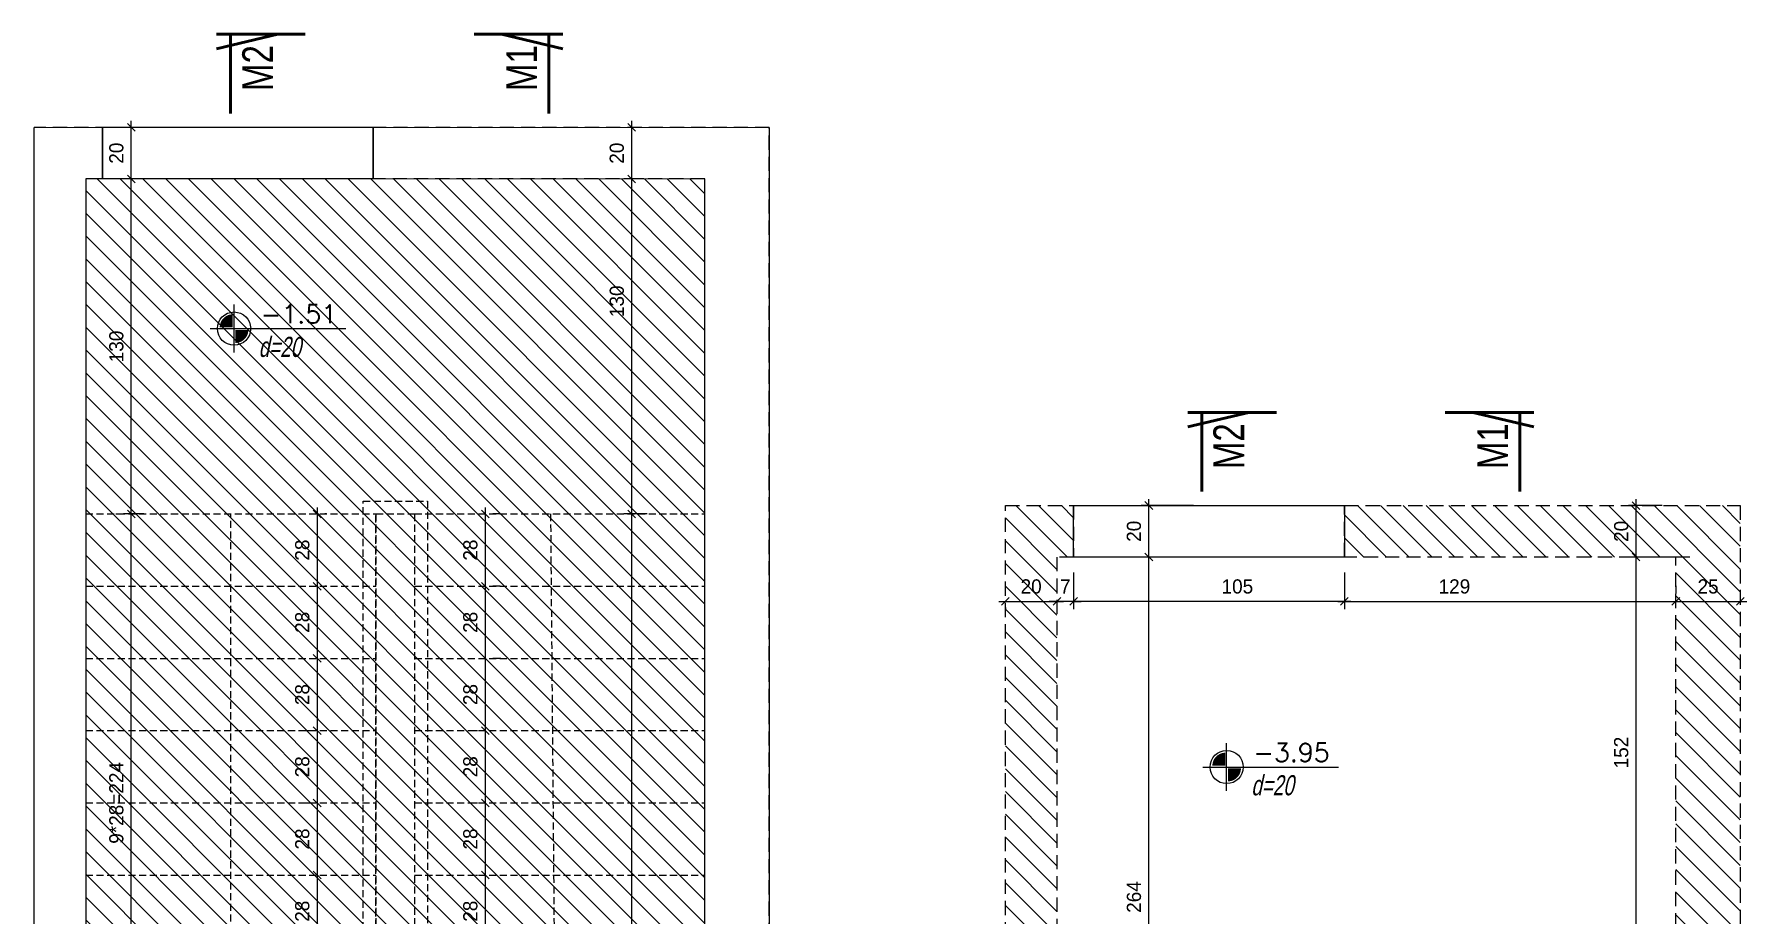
# Model space of a CAD drawing. Header units: inches. Extents: x -5298 to 11252, y 8210 to 22495.
# Drawn here: x 9809 to 10473, y 12898 to 13240 of the extents above; entities that cross this region are included whole.
import ezdxf
from ezdxf.enums import TextEntityAlignment as Align

# ---------------------------------------------------------------- set-up
doc = ezdxf.new("R2010")
doc.units = ezdxf.units.IN
doc.header["$LTSCALE"] = 11
doc.header["$MEASUREMENT"] = 0
doc.linetypes.add('DASHED2', pattern=[0.375, 0.25, -0.125])
doc.linetypes.add('HIDDEN', pattern=[0.375, 0.25, -0.125])
doc.layers.get('Defpoints').update_dxf_attribs({"color": 40})
for name, color, linetype in [('BEAM', 3, 'Continuous'), ('D7', 2, 'Continuous'), ('dim-50-v', 2, 'Continuous'), ('ENG_beton nifsak', 4, 'Continuous'), ('ENG_beton ole', 3, 'DASHED2'), ('HATCH', 8, 'Continuous'), ('V', 1, 'Continuous')]:
    doc.layers.add(name, color=color, linetype=linetype)
doc.layers.add('W', color=1, linetype='Continuous', lineweight=50)
doc.styles.add('AA', font='hebtxt', dxfattribs={"width": 0.8, "oblique": 8})
doc.styles.add('AD', font='oron')
doc.styles.add('HEBTXT', font='hebtxt-weld.shx')
doc.styles.add('ROMANS', font='romans')
doc.dimstyles.new('25', dxfattribs={"dimtxt": 5.5, "dimasz": 3, "dimexe": 3, "dimexo": 6, "dimgap": 3, "dimtad": 1, "dimdec": 0, "dimrnd": 0.5, "dimdsep": 46, "dimtxsty": 'HEBTXT', "dimblk1": 'OBLIQUE', "dimblk2": 'OBLIQUE', "dimsah": 1, "dimcen": 1, "dimdle": 2.5, "dimclre": 9, "dimclrt": 3, "dimadec": 0, "dimazin": 0, "dimtfac": 1, "dimtdec": 0, "dimtix": 1, "dimtmove": 2, "dimatfit": 3, "dimldrblk": 'OBLIQUE', "dimfxl": 1, "dimtolj": 1, "dimarcsym": 0})

# ---------------------------------------------------------------- blocks, each defined once
blk = doc.blocks.new('_OBLIQUE')
at = {"color": 0, "linetype": 'ByBlock'}
blk.add_line((-0.5, -0.5), (0.5, 0.5), dxfattribs=at)
blk = doc.blocks.new('*D273')
at = {"layer": 'Defpoints', "color": 0, "linetype": 'Continuous', "transparency": 16777216}
for p in [(10430.31, 13037.02, 0), (10457.14, 13037.02, 0), (10445.36, 12885.49, 0)]:
    blk.add_point(p, dxfattribs=at)
at = {"layer": 'dim-50-v', "color": 9, "linetype": 'Continuous', "lineweight": -2, "transparency": 16777216}
for p, q in [((10451.14, 13037.02, 0), (10427.31, 13037.02, 0)), ((10439.36, 12885.49, 0), (10427.31, 12885.49, 0))]:
    blk.add_line(p, q, dxfattribs=at)
at = {"layer": 'dim-50-v', "color": 0, "linetype": 'Continuous', "lineweight": -2, "transparency": 16777216}
blk.add_line((10430.31, 12882.99, 0), (10430.31, 13039.52, 0), dxfattribs=at)
at = {"layer": 'dim-50-v', "color": 0, "linetype": 'Continuous', "lineweight": -2, "transparency": 16777216, "xscale": 3, "yscale": 3, "zscale": 3}
for p, rotation in [((10430.31, 13037.02, 0), 90), ((10430.31, 12885.49, 0), 270)]:
    blk.add_blockref('_OBLIQUE', p, dxfattribs=dict(at, rotation=rotation))
at = {"layer": 'dim-50-v', "color": 3, "linetype": 'Continuous', "transparency": 16777216, "insert": (10424.56, 12961.25, 0), "char_height": 5.5, "attachment_point": 5, "rotation": 90, "style": 'HEBTXT'}
blk.add_mtext('\\A1;152', dxfattribs=at)
blk = doc.blocks.new('*D274')
at = {"layer": 'Defpoints', "color": 0, "linetype": 'Continuous', "transparency": 16777216}
for p in [(10241.37, 13037.02, 0), (10268.2, 13037.02, 0), (10252.21, 12773.49, 0)]:
    blk.add_point(p, dxfattribs=at)
at = {"layer": 'dim-50-v', "color": 9, "linetype": 'Continuous', "lineweight": -2, "transparency": 16777216}
for p, q in [((10262.2, 13037.02, 0), (10238.37, 13037.02, 0)), ((10246.21, 12773.49, 0), (10238.37, 12773.49, 0))]:
    blk.add_line(p, q, dxfattribs=at)
at = {"layer": 'dim-50-v', "color": 0, "linetype": 'Continuous', "lineweight": -2, "transparency": 16777216}
blk.add_line((10241.37, 12770.99, 0), (10241.37, 13039.52, 0), dxfattribs=at)
at = {"layer": 'dim-50-v', "color": 0, "linetype": 'Continuous', "lineweight": -2, "transparency": 16777216, "xscale": 3, "yscale": 3, "zscale": 3}
for p, rotation in [((10241.37, 13037.02, 0), 90), ((10241.37, 12773.49, 0), 270)]:
    blk.add_blockref('_OBLIQUE', p, dxfattribs=dict(at, rotation=rotation))
at = {"layer": 'dim-50-v', "color": 3, "linetype": 'Continuous', "transparency": 16777216, "insert": (10235.62, 12905.25, 0), "char_height": 5.5, "attachment_point": 5, "rotation": 90, "style": 'HEBTXT'}
blk.add_mtext('\\A1;264', dxfattribs=at)
blk = doc.blocks.new('*D220')
at = {"layer": 'Defpoints', "color": 0, "linetype": 'Continuous', "transparency": 16777216}
for p in [(10040.83, 13053.74, 0), (10040.83, 13053.74), (10040.83, 12633.73)]:
    blk.add_point(p, dxfattribs=at)
at = {"layer": 'dim-50-v', "color": 0, "linetype": 'Continuous', "lineweight": -2, "transparency": 16777216}
blk.add_line((10040.83, 12631.23), (10040.83, 13056.24), dxfattribs=at)
at = {"layer": 'dim-50-v', "color": 9, "linetype": 'Continuous', "lineweight": -2, "transparency": 16777216}
for p, q in [((10046.83, 13053.74), (10043.83, 13053.74)), ((10046.83, 12633.73), (10043.83, 12633.73))]:
    blk.add_line(p, q, dxfattribs=at)
at = {"layer": 'dim-50-v', "color": 0, "linetype": 'Continuous', "lineweight": -2, "transparency": 16777216, "xscale": 3, "yscale": 3, "zscale": 3}
for p, rotation in [((10040.83, 13053.74), 90), ((10040.83, 12633.73), 270)]:
    blk.add_blockref('_OBLIQUE', p, dxfattribs=dict(at, rotation=rotation))
at = {"layer": 'dim-50-v', "color": 3, "linetype": 'Continuous', "transparency": 16777216, "insert": (10035.08, 12843.74), "char_height": 5.5, "attachment_point": 5, "rotation": 90, "style": 'HEBTXT'}
blk.add_mtext('\\A1;15*28=420', dxfattribs=at)
blk = doc.blocks.new('*D222')
at = {"layer": 'Defpoints', "color": 0, "linetype": 'Continuous', "transparency": 16777216}
for p in [(9846.77, 13053.74, 0), (9846.77, 13053.74), (9846.77, 12829.74, 0)]:
    blk.add_point(p, dxfattribs=at)
at = {"layer": 'dim-50-v', "color": 0, "linetype": 'Continuous', "lineweight": -2, "transparency": 16777216}
blk.add_line((9846.77, 12827.24), (9846.77, 13056.24), dxfattribs=at)
at = {"layer": 'dim-50-v', "color": 9, "linetype": 'Continuous', "lineweight": -2, "transparency": 16777216}
for p, q in [((9840.77, 13053.74), (9843.77, 13053.74)), ((9852.77, 12829.74), (9849.77, 12829.74))]:
    blk.add_line(p, q, dxfattribs=at)
at = {"layer": 'dim-50-v', "color": 0, "linetype": 'Continuous', "lineweight": -2, "transparency": 16777216, "xscale": 3, "yscale": 3, "zscale": 3}
for p, rotation in [((9846.77, 13053.74), 90), ((9846.77, 12829.74), 270)]:
    blk.add_blockref('_OBLIQUE', p, dxfattribs=dict(at, rotation=rotation))
at = {"layer": 'dim-50-v', "color": 3, "linetype": 'Continuous', "transparency": 16777216, "insert": (9841.02, 12941.74), "char_height": 5.5, "attachment_point": 5, "rotation": 90, "style": 'HEBTXT'}
blk.add_mtext('\\A1;9*28=224', dxfattribs=at)
blk = doc.blocks.new('*D229')
at = {"layer": 'Defpoints', "color": 0, "linetype": 'Continuous', "transparency": 16777216}
for p in [(10040.83, 13183.61), (10051.5, 13183.61, 0), (10049.88, 13053.74)]:
    blk.add_point(p, dxfattribs=at)
at = {"layer": 'dim-50-v', "color": 9, "linetype": 'Continuous', "lineweight": -2, "transparency": 16777216}
for p, q in [((10045.5, 13183.61), (10037.83, 13183.61)), ((10043.88, 13053.74), (10037.83, 13053.74))]:
    blk.add_line(p, q, dxfattribs=at)
at = {"layer": 'dim-50-v', "color": 0, "linetype": 'Continuous', "lineweight": -2, "transparency": 16777216}
blk.add_line((10040.83, 13051.24), (10040.83, 13186.11), dxfattribs=at)
at = {"layer": 'dim-50-v', "color": 0, "linetype": 'Continuous', "lineweight": -2, "transparency": 16777216, "xscale": 3, "yscale": 3, "zscale": 3}
for p, rotation in [((10040.83, 13183.61), 90), ((10040.83, 13053.74), 270)]:
    blk.add_blockref('_OBLIQUE', p, dxfattribs=dict(at, rotation=rotation))
at = {"layer": 'dim-50-v', "color": 3, "linetype": 'Continuous', "transparency": 16777216, "insert": (10035.08, 13136.21), "char_height": 5.5, "attachment_point": 5, "rotation": 90, "style": 'HEBTXT'}
blk.add_mtext('\\A1;130', dxfattribs=at)
blk = doc.blocks.new('*D230')
at = {"layer": 'Defpoints', "color": 0, "linetype": 'Continuous', "transparency": 16777216}
for p in [(9846.77, 13183.61), (9863.01, 13183.61, 0), (9857.6, 13053.74, 0)]:
    blk.add_point(p, dxfattribs=at)
at = {"layer": 'dim-50-v', "color": 9, "linetype": 'Continuous', "lineweight": -2, "transparency": 16777216}
for p, q in [((9857.01, 13183.61), (9843.77, 13183.61)), ((9851.6, 13053.74), (9843.77, 13053.74))]:
    blk.add_line(p, q, dxfattribs=at)
at = {"layer": 'dim-50-v', "color": 0, "linetype": 'Continuous', "lineweight": -2, "transparency": 16777216}
blk.add_line((9846.77, 13051.24), (9846.77, 13186.11), dxfattribs=at)
at = {"layer": 'dim-50-v', "color": 0, "linetype": 'Continuous', "lineweight": -2, "transparency": 16777216, "xscale": 3, "yscale": 3, "zscale": 3}
for p, rotation in [((9846.77, 13183.61), 90), ((9846.77, 13053.74), 270)]:
    blk.add_blockref('_OBLIQUE', p, dxfattribs=dict(at, rotation=rotation))
at = {"layer": 'dim-50-v', "color": 3, "linetype": 'Continuous', "transparency": 16777216, "insert": (9841.02, 13118.68), "char_height": 5.5, "attachment_point": 5, "rotation": 90, "style": 'HEBTXT'}
blk.add_mtext('\\A1;130', dxfattribs=at)
blk = doc.blocks.new('*D245')
at = {"layer": 'Defpoints', "color": 0, "linetype": 'Continuous', "transparency": 16777216}
for p in [(9846.77, 13203.61), (9856.83, 13203.61), (9859.75, 13183.61, 0)]:
    blk.add_point(p, dxfattribs=at)
at = {"layer": 'dim-50-v', "color": 9, "linetype": 'Continuous', "lineweight": -2, "transparency": 16777216}
for p, q in [((9850.83, 13203.61), (9843.77, 13203.61)), ((9853.75, 13183.61), (9843.77, 13183.61))]:
    blk.add_line(p, q, dxfattribs=at)
at = {"layer": 'dim-50-v', "color": 0, "linetype": 'Continuous', "lineweight": -2, "transparency": 16777216}
blk.add_line((9846.77, 13181.11), (9846.77, 13206.11), dxfattribs=at)
at = {"layer": 'dim-50-v', "color": 0, "linetype": 'Continuous', "lineweight": -2, "transparency": 16777216, "xscale": 3, "yscale": 3, "zscale": 3}
for p, rotation in [((9846.77, 13203.61), 90), ((9846.77, 13183.61), 270)]:
    blk.add_blockref('_OBLIQUE', p, dxfattribs=dict(at, rotation=rotation))
at = {"layer": 'dim-50-v', "color": 3, "linetype": 'Continuous', "transparency": 16777216, "insert": (9841.02, 13193.61), "char_height": 5.5, "attachment_point": 5, "rotation": 90, "style": 'HEBTXT'}
blk.add_mtext('\\A1;20', dxfattribs=at)
blk = doc.blocks.new('*D377')
at = {"layer": 'Defpoints', "color": 0, "linetype": 'Continuous', "transparency": 16777216}
for p in [(9916.55, 13053.74, 0), (9916.55, 13025.74, 0), (9918.87, 13025.74)]:
    blk.add_point(p, dxfattribs=at)
at = {"layer": 'dim-50-v', "color": 0, "linetype": 'Continuous', "lineweight": -2, "transparency": 16777216}
blk.add_line((9918.87, 13056.24), (9918.87, 13023.24), dxfattribs=at)
at = {"layer": 'dim-50-v', "color": 9, "linetype": 'Continuous', "lineweight": -2, "transparency": 16777216}
for p, q in [((9922.55, 13053.74), (9921.87, 13053.74)), ((9922.55, 13025.74), (9921.87, 13025.74))]:
    blk.add_line(p, q, dxfattribs=at)
at = {"layer": 'dim-50-v', "color": 0, "linetype": 'Continuous', "lineweight": -2, "transparency": 16777216, "xscale": 3, "yscale": 3, "zscale": 3}
for p, rotation in [((9918.87, 13053.74), 90), ((9918.87, 13025.74), 270)]:
    blk.add_blockref('_OBLIQUE', p, dxfattribs=dict(at, rotation=rotation))
at = {"layer": 'dim-50-v', "color": 3, "linetype": 'Continuous', "transparency": 16777216, "insert": (9913.12, 13039.74), "char_height": 5.5, "attachment_point": 5, "rotation": 90, "style": 'HEBTXT'}
blk.add_mtext('\\A1;28', dxfattribs=at)
blk = doc.blocks.new('*D410')
at = {"layer": 'Defpoints', "color": 0, "linetype": 'Continuous', "transparency": 16777216}
for p in [(9916.55, 13025.74, 0), (9916.47, 12997.74, 0), (9918.87, 12997.74)]:
    blk.add_point(p, dxfattribs=at)
at = {"layer": 'dim-50-v', "color": 0, "linetype": 'Continuous', "lineweight": -2, "transparency": 16777216}
blk.add_line((9918.87, 13028.24), (9918.87, 12995.24), dxfattribs=at)
at = {"layer": 'dim-50-v', "color": 9, "linetype": 'Continuous', "lineweight": -2, "transparency": 16777216}
for p, q in [((9922.55, 13025.74), (9921.87, 13025.74)), ((9922.47, 12997.74), (9921.87, 12997.74))]:
    blk.add_line(p, q, dxfattribs=at)
at = {"layer": 'dim-50-v', "color": 0, "linetype": 'Continuous', "lineweight": -2, "transparency": 16777216, "xscale": 3, "yscale": 3, "zscale": 3}
for p, rotation in [((9918.87, 13025.74), 90), ((9918.87, 12997.74), 270)]:
    blk.add_blockref('_OBLIQUE', p, dxfattribs=dict(at, rotation=rotation))
at = {"layer": 'dim-50-v', "color": 3, "linetype": 'Continuous', "transparency": 16777216, "insert": (9913.12, 13011.74), "char_height": 5.5, "attachment_point": 5, "rotation": 90, "style": 'HEBTXT'}
blk.add_mtext('\\A1;28', dxfattribs=at)
blk = doc.blocks.new('*D411')
at = {"layer": 'Defpoints', "color": 0, "linetype": 'Continuous', "transparency": 16777216}
for p in [(9916.47, 12997.74, 0), (9918.87, 12969.74, 0), (9918.87, 12969.74)]:
    blk.add_point(p, dxfattribs=at)
at = {"layer": 'dim-50-v', "color": 0, "linetype": 'Continuous', "lineweight": -2, "transparency": 16777216}
blk.add_line((9918.87, 13000.24), (9918.87, 12967.24), dxfattribs=at)
at = {"layer": 'dim-50-v', "color": 9, "linetype": 'Continuous', "lineweight": -2, "transparency": 16777216}
for p, q in [((9922.47, 12997.74), (9921.87, 12997.74)), ((9912.87, 12969.74), (9915.87, 12969.74))]:
    blk.add_line(p, q, dxfattribs=at)
at = {"layer": 'dim-50-v', "color": 0, "linetype": 'Continuous', "lineweight": -2, "transparency": 16777216, "xscale": 3, "yscale": 3, "zscale": 3}
for p, rotation in [((9918.87, 12997.74), 90), ((9918.87, 12969.74), 270)]:
    blk.add_blockref('_OBLIQUE', p, dxfattribs=dict(at, rotation=rotation))
at = {"layer": 'dim-50-v', "color": 3, "linetype": 'Continuous', "transparency": 16777216, "insert": (9913.12, 12983.74), "char_height": 5.5, "attachment_point": 5, "rotation": 90, "style": 'HEBTXT'}
blk.add_mtext('\\A1;28', dxfattribs=at)
blk = doc.blocks.new('*D412')
at = {"layer": 'Defpoints', "color": 0, "linetype": 'Continuous', "transparency": 16777216}
for p in [(9918.87, 12969.74, 0), (9918.87, 12941.74, 0), (9918.87, 12941.74)]:
    blk.add_point(p, dxfattribs=at)
at = {"layer": 'dim-50-v', "color": 9, "linetype": 'Continuous', "lineweight": -2, "transparency": 16777216}
for p, q in [((9912.87, 12969.74), (9915.87, 12969.74)), ((9912.87, 12941.74), (9915.87, 12941.74))]:
    blk.add_line(p, q, dxfattribs=at)
at = {"layer": 'dim-50-v', "color": 0, "linetype": 'Continuous', "lineweight": -2, "transparency": 16777216}
blk.add_line((9918.87, 12972.24), (9918.87, 12939.24), dxfattribs=at)
at = {"layer": 'dim-50-v', "color": 0, "linetype": 'Continuous', "lineweight": -2, "transparency": 16777216, "xscale": 3, "yscale": 3, "zscale": 3}
for p, rotation in [((9918.87, 12969.74), 90), ((9918.87, 12941.74), 270)]:
    blk.add_blockref('_OBLIQUE', p, dxfattribs=dict(at, rotation=rotation))
at = {"layer": 'dim-50-v', "color": 3, "linetype": 'Continuous', "transparency": 16777216, "insert": (9913.12, 12955.74), "char_height": 5.5, "attachment_point": 5, "rotation": 90, "style": 'HEBTXT'}
blk.add_mtext('\\A1;28', dxfattribs=at)
blk = doc.blocks.new('*D413')
at = {"layer": 'Defpoints', "color": 0, "linetype": 'Continuous', "transparency": 16777216}
for p in [(9918.87, 12941.74, 0), (9914.31, 12913.74, 0), (9918.87, 12913.74)]:
    blk.add_point(p, dxfattribs=at)
at = {"layer": 'dim-50-v', "color": 0, "linetype": 'Continuous', "lineweight": -2, "transparency": 16777216}
blk.add_line((9918.87, 12944.24), (9918.87, 12911.24), dxfattribs=at)
at = {"layer": 'dim-50-v', "color": 9, "linetype": 'Continuous', "lineweight": -2, "transparency": 16777216}
for p, q in [((9912.87, 12941.74), (9915.87, 12941.74)), ((9920.31, 12913.74), (9921.87, 12913.74))]:
    blk.add_line(p, q, dxfattribs=at)
at = {"layer": 'dim-50-v', "color": 0, "linetype": 'Continuous', "lineweight": -2, "transparency": 16777216, "xscale": 3, "yscale": 3, "zscale": 3}
for p, rotation in [((9918.87, 12941.74), 90), ((9918.87, 12913.74), 270)]:
    blk.add_blockref('_OBLIQUE', p, dxfattribs=dict(at, rotation=rotation))
at = {"layer": 'dim-50-v', "color": 3, "linetype": 'Continuous', "transparency": 16777216, "insert": (9913.12, 12927.74), "char_height": 5.5, "attachment_point": 5, "rotation": 90, "style": 'HEBTXT'}
blk.add_mtext('\\A1;28', dxfattribs=at)
blk = doc.blocks.new('*D414')
at = {"layer": 'Defpoints', "color": 0, "linetype": 'Continuous', "transparency": 16777216}
for p in [(9914.31, 12913.74, 0), (9911, 12885.74, 0), (9918.87, 12885.74)]:
    blk.add_point(p, dxfattribs=at)
at = {"layer": 'dim-50-v', "color": 0, "linetype": 'Continuous', "lineweight": -2, "transparency": 16777216}
blk.add_line((9918.87, 12916.24), (9918.87, 12883.24), dxfattribs=at)
at = {"layer": 'dim-50-v', "color": 9, "linetype": 'Continuous', "lineweight": -2, "transparency": 16777216}
for p, q in [((9920.31, 12913.74), (9921.87, 12913.74)), ((9917, 12885.74), (9921.87, 12885.74))]:
    blk.add_line(p, q, dxfattribs=at)
at = {"layer": 'dim-50-v', "color": 0, "linetype": 'Continuous', "lineweight": -2, "transparency": 16777216, "xscale": 3, "yscale": 3, "zscale": 3}
for p, rotation in [((9918.87, 12913.74), 90), ((9918.87, 12885.74), 270)]:
    blk.add_blockref('_OBLIQUE', p, dxfattribs=dict(at, rotation=rotation))
at = {"layer": 'dim-50-v', "color": 3, "linetype": 'Continuous', "transparency": 16777216, "insert": (9913.12, 12899.74), "char_height": 5.5, "attachment_point": 5, "rotation": 90, "style": 'HEBTXT'}
blk.add_mtext('\\A1;28', dxfattribs=at)
blk = doc.blocks.new('*D394')
at = {"layer": 'Defpoints', "color": 0, "linetype": 'Continuous', "transparency": 16777216}
for p in [(10241.36, 13057.04, 0), (10264.68, 13057.04), (10268.2, 13037.02, 0)]:
    blk.add_point(p, dxfattribs=at)
at = {"layer": 'dim-50-v', "color": 9, "linetype": 'Continuous', "lineweight": -2, "transparency": 16777216}
for p, q in [((10258.68, 13057.04, 0), (10238.36, 13057.04, 0)), ((10262.2, 13037.02, 0), (10238.36, 13037.02, 0))]:
    blk.add_line(p, q, dxfattribs=at)
at = {"layer": 'dim-50-v', "color": 0, "linetype": 'Continuous', "lineweight": -2, "transparency": 16777216}
blk.add_line((10241.36, 13034.52, 0), (10241.36, 13059.54, 0), dxfattribs=at)
at = {"layer": 'dim-50-v', "color": 0, "linetype": 'Continuous', "lineweight": -2, "transparency": 16777216, "xscale": 3, "yscale": 3, "zscale": 3}
for p, rotation in [((10241.36, 13057.04, 0), 90), ((10241.36, 13037.02, 0), 270)]:
    blk.add_blockref('_OBLIQUE', p, dxfattribs=dict(at, rotation=rotation))
at = {"layer": 'dim-50-v', "color": 3, "linetype": 'Continuous', "transparency": 16777216, "insert": (10235.61, 13047.03, 0), "char_height": 5.5, "attachment_point": 5, "rotation": 90, "style": 'HEBTXT'}
blk.add_mtext('\\A1;20', dxfattribs=at)
blk = doc.blocks.new('*D403')
at = {"layer": 'Defpoints', "color": 0, "linetype": 'Continuous', "transparency": 16777216}
for p in [(10430.31, 13057.01, 0), (10446.46, 13057.01), (10457.14, 13037.02, 0)]:
    blk.add_point(p, dxfattribs=at)
at = {"layer": 'dim-50-v', "color": 9, "linetype": 'Continuous', "lineweight": -2, "transparency": 16777216}
for p, q in [((10440.46, 13057.01, 0), (10427.31, 13057.01, 0)), ((10451.14, 13037.02, 0), (10427.31, 13037.02, 0))]:
    blk.add_line(p, q, dxfattribs=at)
at = {"layer": 'dim-50-v', "color": 0, "linetype": 'Continuous', "lineweight": -2, "transparency": 16777216}
blk.add_line((10430.31, 13034.52, 0), (10430.31, 13059.51, 0), dxfattribs=at)
at = {"layer": 'dim-50-v', "color": 0, "linetype": 'Continuous', "lineweight": -2, "transparency": 16777216, "xscale": 3, "yscale": 3, "zscale": 3}
for p, rotation in [((10430.31, 13057.01, 0), 90), ((10430.31, 13037.02, 0), 270)]:
    blk.add_blockref('_OBLIQUE', p, dxfattribs=dict(at, rotation=rotation))
at = {"layer": 'dim-50-v', "color": 3, "linetype": 'Continuous', "transparency": 16777216, "insert": (10424.56, 13047.01, 0), "char_height": 5.5, "attachment_point": 5, "rotation": 90, "style": 'HEBTXT'}
blk.add_mtext('\\A1;20', dxfattribs=at)
blk = doc.blocks.new('*D404')
at = {"layer": 'Defpoints', "color": 0, "linetype": 'Continuous', "transparency": 16777216}
for p in [(9983.78, 13053.74, 0), (9983.78, 13025.74, 0), (9984.04, 13025.74)]:
    blk.add_point(p, dxfattribs=at)
at = {"layer": 'dim-50-v', "color": 0, "linetype": 'Continuous', "lineweight": -2, "transparency": 16777216}
blk.add_line((9984.04, 13056.24), (9984.04, 13023.24), dxfattribs=at)
at = {"layer": 'dim-50-v', "color": 9, "linetype": 'Continuous', "lineweight": -2, "transparency": 16777216}
for p, q in [((9989.78, 13053.74), (9987.04, 13053.74)), ((9989.78, 13025.74), (9987.04, 13025.74))]:
    blk.add_line(p, q, dxfattribs=at)
at = {"layer": 'dim-50-v', "color": 0, "linetype": 'Continuous', "lineweight": -2, "transparency": 16777216, "xscale": 3, "yscale": 3, "zscale": 3}
for p, rotation in [((9984.04, 13053.74), 90), ((9984.04, 13025.74), 270)]:
    blk.add_blockref('_OBLIQUE', p, dxfattribs=dict(at, rotation=rotation))
at = {"layer": 'dim-50-v', "color": 3, "linetype": 'Continuous', "transparency": 16777216, "insert": (9978.29, 13039.74), "char_height": 5.5, "attachment_point": 5, "rotation": 90, "style": 'HEBTXT'}
blk.add_mtext('\\A1;28', dxfattribs=at)
blk = doc.blocks.new('*D405')
at = {"layer": 'Defpoints', "color": 0, "linetype": 'Continuous', "transparency": 16777216}
for p in [(9983.78, 13025.74, 0), (9984.04, 12997.74, 0), (9984.04, 12997.74)]:
    blk.add_point(p, dxfattribs=at)
at = {"layer": 'dim-50-v', "color": 0, "linetype": 'Continuous', "lineweight": -2, "transparency": 16777216}
blk.add_line((9984.04, 13028.24), (9984.04, 12995.24), dxfattribs=at)
at = {"layer": 'dim-50-v', "color": 9, "linetype": 'Continuous', "lineweight": -2, "transparency": 16777216}
for p, q in [((9989.78, 13025.74), (9987.04, 13025.74)), ((9990.04, 12997.74), (9987.04, 12997.74))]:
    blk.add_line(p, q, dxfattribs=at)
at = {"layer": 'dim-50-v', "color": 0, "linetype": 'Continuous', "lineweight": -2, "transparency": 16777216, "xscale": 3, "yscale": 3, "zscale": 3}
for p, rotation in [((9984.04, 13025.74), 90), ((9984.04, 12997.74), 270)]:
    blk.add_blockref('_OBLIQUE', p, dxfattribs=dict(at, rotation=rotation))
at = {"layer": 'dim-50-v', "color": 3, "linetype": 'Continuous', "transparency": 16777216, "insert": (9978.29, 13011.74), "char_height": 5.5, "attachment_point": 5, "rotation": 90, "style": 'HEBTXT'}
blk.add_mtext('\\A1;28', dxfattribs=at)
blk = doc.blocks.new('*D406')
at = {"layer": 'Defpoints', "color": 0, "linetype": 'Continuous', "transparency": 16777216}
for p in [(9984.04, 12997.74, 0), (9984.04, 12969.74), (9984.05, 12969.74, 0)]:
    blk.add_point(p, dxfattribs=at)
at = {"layer": 'dim-50-v', "color": 0, "linetype": 'Continuous', "lineweight": -2, "transparency": 16777216}
blk.add_line((9984.04, 13000.24), (9984.04, 12967.24), dxfattribs=at)
at = {"layer": 'dim-50-v', "color": 9, "linetype": 'Continuous', "lineweight": -2, "transparency": 16777216}
for p, q in [((9990.04, 12997.74), (9987.04, 12997.74)), ((9978.05, 12969.74), (9981.04, 12969.74))]:
    blk.add_line(p, q, dxfattribs=at)
at = {"layer": 'dim-50-v', "color": 0, "linetype": 'Continuous', "lineweight": -2, "transparency": 16777216, "xscale": 3, "yscale": 3, "zscale": 3}
for p, rotation in [((9984.04, 12997.74), 90), ((9984.04, 12969.74), 270)]:
    blk.add_blockref('_OBLIQUE', p, dxfattribs=dict(at, rotation=rotation))
at = {"layer": 'dim-50-v', "color": 3, "linetype": 'Continuous', "transparency": 16777216, "insert": (9978.29, 12983.74), "char_height": 5.5, "attachment_point": 5, "rotation": 90, "style": 'HEBTXT'}
blk.add_mtext('\\A1;28', dxfattribs=at)
blk = doc.blocks.new('*D407')
at = {"layer": 'Defpoints', "color": 0, "linetype": 'Continuous', "transparency": 16777216}
for p in [(9984.05, 12969.74, 0), (9984.04, 12941.74), (9984.05, 12941.74, 0)]:
    blk.add_point(p, dxfattribs=at)
at = {"layer": 'dim-50-v', "color": 9, "linetype": 'Continuous', "lineweight": -2, "transparency": 16777216}
for p, q in [((9978.05, 12969.74), (9981.04, 12969.74)), ((9978.05, 12941.74), (9981.04, 12941.74))]:
    blk.add_line(p, q, dxfattribs=at)
at = {"layer": 'dim-50-v', "color": 0, "linetype": 'Continuous', "lineweight": -2, "transparency": 16777216}
blk.add_line((9984.04, 12972.24), (9984.04, 12939.24), dxfattribs=at)
at = {"layer": 'dim-50-v', "color": 0, "linetype": 'Continuous', "lineweight": -2, "transparency": 16777216, "xscale": 3, "yscale": 3, "zscale": 3}
for p, rotation in [((9984.04, 12969.74), 90), ((9984.04, 12941.74), 270)]:
    blk.add_blockref('_OBLIQUE', p, dxfattribs=dict(at, rotation=rotation))
at = {"layer": 'dim-50-v', "color": 3, "linetype": 'Continuous', "transparency": 16777216, "insert": (9978.29, 12955.74), "char_height": 5.5, "attachment_point": 5, "rotation": 90, "style": 'HEBTXT'}
blk.add_mtext('\\A1;28', dxfattribs=at)
blk = doc.blocks.new('*D408')
at = {"layer": 'Defpoints', "color": 0, "linetype": 'Continuous', "transparency": 16777216}
for p in [(9984.05, 12941.74, 0), (9984.04, 12913.74), (9986.3, 12913.74, 0)]:
    blk.add_point(p, dxfattribs=at)
at = {"layer": 'dim-50-v', "color": 0, "linetype": 'Continuous', "lineweight": -2, "transparency": 16777216}
blk.add_line((9984.04, 12944.24), (9984.04, 12911.24), dxfattribs=at)
at = {"layer": 'dim-50-v', "color": 9, "linetype": 'Continuous', "lineweight": -2, "transparency": 16777216}
for p, q in [((9978.05, 12941.74), (9981.04, 12941.74)), ((9980.3, 12913.74), (9981.04, 12913.74))]:
    blk.add_line(p, q, dxfattribs=at)
at = {"layer": 'dim-50-v', "color": 0, "linetype": 'Continuous', "lineweight": -2, "transparency": 16777216, "xscale": 3, "yscale": 3, "zscale": 3}
for p, rotation in [((9984.04, 12941.74), 90), ((9984.04, 12913.74), 270)]:
    blk.add_blockref('_OBLIQUE', p, dxfattribs=dict(at, rotation=rotation))
at = {"layer": 'dim-50-v', "color": 3, "linetype": 'Continuous', "transparency": 16777216, "insert": (9978.29, 12927.74), "char_height": 5.5, "attachment_point": 5, "rotation": 90, "style": 'HEBTXT'}
blk.add_mtext('\\A1;28', dxfattribs=at)
blk = doc.blocks.new('*D409')
at = {"layer": 'Defpoints', "color": 0, "linetype": 'Continuous', "transparency": 16777216}
for p in [(9986.3, 12913.74, 0), (9984.04, 12885.74), (9984.05, 12885.74, 0)]:
    blk.add_point(p, dxfattribs=at)
at = {"layer": 'dim-50-v', "color": 0, "linetype": 'Continuous', "lineweight": -2, "transparency": 16777216}
blk.add_line((9984.04, 12916.24), (9984.04, 12883.24), dxfattribs=at)
at = {"layer": 'dim-50-v', "color": 9, "linetype": 'Continuous', "lineweight": -2, "transparency": 16777216}
for p, q in [((9980.3, 12913.74), (9981.04, 12913.74)), ((9978.05, 12885.74), (9981.04, 12885.74))]:
    blk.add_line(p, q, dxfattribs=at)
at = {"layer": 'dim-50-v', "color": 0, "linetype": 'Continuous', "lineweight": -2, "transparency": 16777216, "xscale": 3, "yscale": 3, "zscale": 3}
for p, rotation in [((9984.04, 12913.74), 90), ((9984.04, 12885.74), 270)]:
    blk.add_blockref('_OBLIQUE', p, dxfattribs=dict(at, rotation=rotation))
at = {"layer": 'dim-50-v', "color": 3, "linetype": 'Continuous', "transparency": 16777216, "insert": (9978.29, 12899.74), "char_height": 5.5, "attachment_point": 5, "rotation": 90, "style": 'HEBTXT'}
blk.add_mtext('\\A1;28', dxfattribs=at)
blk = doc.blocks.new('*D438')
at = {"layer": 'Defpoints', "color": 0, "linetype": 'Continuous', "transparency": 16777216}
for p in [(10038.74, 13203.61, 0), (10040.83, 13203.61), (10051.5, 13183.61, 0)]:
    blk.add_point(p, dxfattribs=at)
at = {"layer": 'dim-50-v', "color": 0, "linetype": 'Continuous', "lineweight": -2, "transparency": 16777216}
blk.add_line((10040.83, 13181.11), (10040.83, 13206.11), dxfattribs=at)
at = {"layer": 'dim-50-v', "color": 9, "linetype": 'Continuous', "lineweight": -2, "transparency": 16777216}
for p, q in [((10044.74, 13203.61), (10043.83, 13203.61)), ((10045.5, 13183.61), (10037.83, 13183.61))]:
    blk.add_line(p, q, dxfattribs=at)
at = {"layer": 'dim-50-v', "color": 0, "linetype": 'Continuous', "lineweight": -2, "transparency": 16777216, "xscale": 3, "yscale": 3, "zscale": 3}
for p, rotation in [((10040.83, 13203.61), 90), ((10040.83, 13183.61), 270)]:
    blk.add_blockref('_OBLIQUE', p, dxfattribs=dict(at, rotation=rotation))
at = {"layer": 'dim-50-v', "color": 3, "linetype": 'Continuous', "transparency": 16777216, "insert": (10035.08, 13193.61), "char_height": 5.5, "attachment_point": 5, "rotation": 90, "style": 'HEBTXT'}
blk.add_mtext('\\A1;20', dxfattribs=at)
blk = doc.blocks.new('*D435')
at = {"layer": 'Defpoints', "color": 0, "linetype": 'Continuous', "transparency": 16777216}
for p in [(10185.73, 13023.48, 0), (10205.73, 13023.48, 0), (10205.73, 13019.87)]:
    blk.add_point(p, dxfattribs=at)
at = {"layer": 'dim-50-v', "color": 0, "linetype": 'Continuous', "lineweight": -2, "transparency": 16777216}
blk.add_line((10183.23, 13019.87), (10208.23, 13019.87), dxfattribs=at)
at = {"layer": 'dim-50-v', "color": 9, "linetype": 'Continuous', "lineweight": -2, "transparency": 16777216}
for p, q in [((10185.73, 13017.48), (10185.73, 13016.87)), ((10205.73, 13017.48), (10205.73, 13016.87))]:
    blk.add_line(p, q, dxfattribs=at)
at = {"layer": 'dim-50-v', "color": 0, "linetype": 'Continuous', "lineweight": -2, "transparency": 16777216, "xscale": 3, "yscale": 3, "zscale": 3, "rotation": 180}
blk.add_blockref('_OBLIQUE', (10185.73, 13019.87), dxfattribs=at)
at = {"layer": 'dim-50-v', "color": 0, "linetype": 'Continuous', "lineweight": -2, "transparency": 16777216, "xscale": 3, "yscale": 3, "zscale": 3}
blk.add_blockref('_OBLIQUE', (10205.73, 13019.87), dxfattribs=at)
at = {"layer": 'dim-50-v', "color": 3, "linetype": 'Continuous', "transparency": 16777216, "insert": (10195.73, 13025.62), "char_height": 5.5, "attachment_point": 5, "style": 'HEBTXT'}
blk.add_mtext('\\A1;20', dxfattribs=at)
blk = doc.blocks.new('*D436')
at = {"layer": 'Defpoints', "color": 0, "linetype": 'Continuous', "transparency": 16777216}
for p in [(10317.18, 13037.01, 0), (10445.74, 13019.87, 0), (10445.74, 13019.87)]:
    blk.add_point(p, dxfattribs=at)
at = {"layer": 'dim-50-v', "color": 9, "linetype": 'Continuous', "lineweight": -2, "transparency": 16777216}
for p, q in [((10317.18, 13031.01), (10317.18, 13016.87)), ((10445.74, 13025.87), (10445.74, 13022.87))]:
    blk.add_line(p, q, dxfattribs=at)
at = {"layer": 'dim-50-v', "color": 0, "linetype": 'Continuous', "lineweight": -2, "transparency": 16777216}
blk.add_line((10314.68, 13019.87), (10448.24, 13019.87), dxfattribs=at)
at = {"layer": 'dim-50-v', "color": 0, "linetype": 'Continuous', "lineweight": -2, "transparency": 16777216, "xscale": 3, "yscale": 3, "zscale": 3, "rotation": 180}
blk.add_blockref('_OBLIQUE', (10317.18, 13019.87), dxfattribs=at)
at = {"layer": 'dim-50-v', "color": 0, "linetype": 'Continuous', "lineweight": -2, "transparency": 16777216, "xscale": 3, "yscale": 3, "zscale": 3}
blk.add_blockref('_OBLIQUE', (10445.74, 13019.87), dxfattribs=at)
at = {"layer": 'dim-50-v', "color": 3, "linetype": 'Continuous', "transparency": 16777216, "insert": (10359.87, 13025.62), "char_height": 5.5, "attachment_point": 5, "style": 'HEBTXT'}
blk.add_mtext('\\A1;129', dxfattribs=at)
blk = doc.blocks.new('*D437')
at = {"layer": 'Defpoints', "color": 0, "linetype": 'Continuous', "transparency": 16777216}
for p in [(10445.74, 13019.87, 0), (10470.73, 13019.87), (10470.73, 13018.37, 0)]:
    blk.add_point(p, dxfattribs=at)
at = {"layer": 'dim-50-v', "color": 9, "linetype": 'Continuous', "lineweight": -2, "transparency": 16777216}
for p, q in [((10445.74, 13025.87), (10445.74, 13022.87)), ((10470.73, 13024.37), (10470.73, 13022.87))]:
    blk.add_line(p, q, dxfattribs=at)
at = {"layer": 'dim-50-v', "color": 0, "linetype": 'Continuous', "lineweight": -2, "transparency": 16777216}
blk.add_line((10443.24, 13019.87), (10473.23, 13019.87), dxfattribs=at)
at = {"layer": 'dim-50-v', "color": 0, "linetype": 'Continuous', "lineweight": -2, "transparency": 16777216, "xscale": 3, "yscale": 3, "zscale": 3, "rotation": 180}
blk.add_blockref('_OBLIQUE', (10445.74, 13019.87), dxfattribs=at)
at = {"layer": 'dim-50-v', "color": 0, "linetype": 'Continuous', "lineweight": -2, "transparency": 16777216, "xscale": 3, "yscale": 3, "zscale": 3}
blk.add_blockref('_OBLIQUE', (10470.73, 13019.87), dxfattribs=at)
at = {"layer": 'dim-50-v', "color": 3, "linetype": 'Continuous', "transparency": 16777216, "insert": (10458.23, 13025.62), "char_height": 5.5, "attachment_point": 5, "style": 'HEBTXT'}
blk.add_mtext('\\A1;25', dxfattribs=at)
blk = doc.blocks.new('*D316')
at = {"layer": 'Defpoints', "color": 0, "linetype": 'Continuous', "transparency": 16777216}
for p in [(10212.18, 13037.02, 0), (10317.18, 13037.01, 0), (10212.18, 13019.87)]:
    blk.add_point(p, dxfattribs=at)
at = {"layer": 'dim-50-v', "color": 9, "linetype": 'Continuous', "lineweight": -2, "transparency": 16777216}
for p, q in [((10212.18, 13031.02), (10212.18, 13016.87)), ((10317.18, 13031.01), (10317.18, 13016.87))]:
    blk.add_line(p, q, dxfattribs=at)
at = {"layer": 'dim-50-v', "color": 0, "linetype": 'Continuous', "lineweight": -2, "transparency": 16777216}
blk.add_line((10319.68, 13019.87), (10209.68, 13019.87), dxfattribs=at)
at = {"layer": 'dim-50-v', "color": 0, "linetype": 'Continuous', "lineweight": -2, "transparency": 16777216, "xscale": 3, "yscale": 3, "zscale": 3, "rotation": 180}
blk.add_blockref('_OBLIQUE', (10212.18, 13019.87), dxfattribs=at)
at = {"layer": 'dim-50-v', "color": 0, "linetype": 'Continuous', "lineweight": -2, "transparency": 16777216, "xscale": 3, "yscale": 3, "zscale": 3}
blk.add_blockref('_OBLIQUE', (10317.18, 13019.87), dxfattribs=at)
at = {"layer": 'dim-50-v', "color": 3, "linetype": 'Continuous', "transparency": 16777216, "insert": (10275.7, 13025.62), "char_height": 5.5, "attachment_point": 5, "style": 'HEBTXT'}
blk.add_mtext('\\A1;105', dxfattribs=at)
blk = doc.blocks.new('*D216')
at = {"layer": 'Defpoints', "color": 0, "linetype": 'Continuous', "transparency": 16777216}
for p in [(10212.18, 13029.38), (10205.73, 13019.87), (10205.73, 13019.87)]:
    blk.add_point(p, dxfattribs=at)
at = {"layer": 'dim-50-v', "color": 9, "linetype": 'Continuous', "lineweight": -2, "transparency": 16777216}
for p, q in [((10205.73, 13025.87), (10205.73, 13022.87)), ((10212.18, 13023.38), (10212.18, 13016.87))]:
    blk.add_line(p, q, dxfattribs=at)
at = {"layer": 'dim-50-v', "color": 0, "linetype": 'Continuous', "lineweight": -2, "transparency": 16777216}
for p, q in [((10205.73, 13019.87), (10202.73, 13019.87)), ((10212.18, 13019.87), (10205.73, 13019.87)), ((10212.18, 13019.87), (10215.18, 13019.87))]:
    blk.add_line(p, q, dxfattribs=at)
at = {"layer": 'dim-50-v', "color": 0, "linetype": 'Continuous', "lineweight": -2, "transparency": 16777216, "xscale": 3, "yscale": 3, "zscale": 3}
blk.add_blockref('_OBLIQUE', (10205.73, 13019.87), dxfattribs=at)
at = {"layer": 'dim-50-v', "color": 0, "linetype": 'Continuous', "lineweight": -2, "transparency": 16777216, "xscale": 3, "yscale": 3, "zscale": 3, "rotation": 180}
blk.add_blockref('_OBLIQUE', (10212.18, 13019.87), dxfattribs=at)
at = {"layer": 'dim-50-v', "color": 3, "linetype": 'Continuous', "transparency": 16777216, "insert": (10208.96, 13025.62), "char_height": 5.5, "attachment_point": 5, "style": 'HEBTXT'}
blk.add_mtext('\\A1;7', dxfattribs=at)
blk = doc.blocks.new('cdads')
at = {"layer": 'BEAM', "color": 2, "linetype": 'Continuous', "elevation": 0}
blk.add_lwpolyline([(10083.34, 13247.57), (10188.35, 13247.57), (10188.35, 13227.54), (10083.34, 13227.54)], close=True, dxfattribs=at)
at = {"layer": 'ENG_beton nifsak', "ltscale": 5, "elevation": 0}
blk.add_lwpolyline([(10083.34, 13247.57), (10083.35, 13227.54), (10076.9, 13227.54), (10076.9, 12737.54), (10316.9, 12737.54), (10316.91, 13227.52), (10188.35, 13227.54), (10188.35, 13247.57), (10341.9, 13247.54), (10341.84, 12717.54), (10056.9, 12717.54), (10056.9, 13247.54)], close=True, dxfattribs=at)
blk = doc.blocks.new('PL')
at = {"linetype": 'ByBlock'}
for p, q in [((0, -0.258), (0, 0.258)), ((-0.258, 0), (1.204, 0))]:
    blk.add_line(p, q, dxfattribs=at)
at = {"color": 4, "const_width": 0.14}
for points in [[(-0.014, 0.084, 0.414214), (-0.084, 0.014, 1)], [(0.014, -0.084, 0.414214), (0.084, -0.014, 1)]]:
    blk.add_lwpolyline(points, format="xyb", dxfattribs=at)
at = {"linetype": 'ByBlock'}
blk.add_circle((0, 0), 0.179, dxfattribs=at)
at = {"style": 'ROMANS'}
blk.add_attdef('LEVEL', text='', height=0.2, dxfattribs=at).set_placement((0.698, 0.157), align=Align.MIDDLE)

msp = doc.modelspace()

# ---------------------------------------------------------------- hatches: boundary and pattern name
at = {"layer": 'HATCH', "linetype": 'Continuous', "transparency": 33554687}
h = msp.add_hatch(dxfattribs=at)
h.set_pattern_fill('ANSI31', color=256, scale=50, angle=270)
h.set_pattern_definition([(315, (1892.631, -2563.498), (4.4194174, 4.4194174), [])])
edge = h.paths.add_edge_path()
edge.add_line((10069.16, 12513.72), (9829.16, 12513.73))
edge = h.paths.add_edge_path()
edge.add_line((10094.11, 12493.72), (9809.16, 12493.73))
edge = h.paths.add_edge_path()
edge.add_line((10094.11, 12493.72), (10094.17, 13203.61))
edge = h.paths.add_edge_path()
edge.add_line((10094.17, 13203.61), (9809.17, 13203.61))
edge = h.paths.add_edge_path()
edge.add_line((10069.16, 12693.61), (10069.17, 13183.61))
edge = h.paths.add_edge_path()
edge.add_line((9809.16, 12493.72), (9809.17, 13203.61))
edge = h.paths.add_edge_path()
edge.add_line((10069.16, 12513.72), (10069.17, 13183.61))
edge.add_line((10069.17, 13183.61), (9829.17, 13183.61))
edge.add_line((9829.17, 13183.61), (9829.16, 12513.73))
h = msp.add_hatch(dxfattribs=at)
h.set_pattern_fill('ANSI31', color=256, scale=50, angle=270)
h.set_pattern_definition([(315, (1129.8297, -2729.003), (4.4194174, 4.4194174), [])])
h.paths.add_polyline_path([(10205.73, 13037.02), (10212.17, 13037.02), (10212.17, 13057.04), (10185.73, 13057.02), (10185.73, 12527.02), (10470.67, 12527.01), (10470.73, 13057.01), (10317.18, 13057.04), (10317.18, 13037.01), (10445.74, 13036.99), (10445.73, 12547.01), (10205.73, 12547.02)])
h.paths.add_polyline_path([(10420.44, 13041.19), (10420.44, 13052.84), (10428.69, 13052.84), (10428.69, 13041.19)], flags=24)

# ---------------------------------------------------------------- linework, layer by layer
at = {"layer": 'BEAM', "color": 2, "linetype": 'Continuous'}
msp.add_lwpolyline([(10212.17, 13057.04), (10317.18, 13057.04), (10317.18, 13037.01), (10212.17, 13037.01)], close=True, dxfattribs=at)
at = {"layer": 'ENG_beton ole', "ltscale": 2}
for p, q in [((9809.16, 12493.72, 0), (9809.17, 13203.61)), ((10094.17, 13203.61), (9809.17, 13203.61)), ((10094.11, 12493.72, 0), (10094.17, 13203.61))]:
    msp.add_line(p, q, dxfattribs=at)
at = {"layer": 'ENG_beton ole', "ltscale": 2, "extrusion": (-4.90799e-09, 1.6471e-17, 1), "elevation": 0}
msp.add_lwpolyline([(10069.16, 12513.72), (10069.17, 13183.61), (9829.17, 13183.61), (9829.16, 12513.73)], dxfattribs=at)
at = {"layer": 'ENG_beton ole', "ltscale": 2}
msp.add_lwpolyline([(10212.17, 13057.04), (10212.18, 13037.02), (10205.73, 13037.02), (10205.73, 12547.02), (10445.73, 12547.01), (10445.74, 13036.99), (10317.18, 13037.01), (10317.18, 13057.04), (10470.73, 13057.01), (10470.67, 12527.01), (10185.73, 12527.02), (10185.73, 13057.02)], close=True, dxfattribs=at)
at = {"layer": 'V', "linetype": 'HIDDEN'}
for p, q in [((9829.17, 13053.74, 0), (9941.67, 13053.74, 0)), ((9941.67, 13053.74, 0), (9941.67, 12829.74, 0)), ((9941.67, 13053.74, 0), (9956.67, 13053.74, 0)), ((9956.67, 13053.74, 0), (9956.67, 12829.74, 0)), ((9829.17, 13025.74, 0), (9941.67, 13025.74, 0)), ((9829.17, 12997.74, 0), (9941.67, 12997.74, 0)), ((9829.17, 12969.74, 0), (9941.67, 12969.74, 0)), ((9829.17, 12941.74, 0), (9941.67, 12941.74, 0)), ((9829.17, 12913.74, 0), (9941.67, 12913.74, 0))]:
    msp.add_line(p, q, dxfattribs=at)
at = {"layer": 'V', "linetype": 'HIDDEN', "extrusion": (2.81485e-18, 1.00825e-08, 1)}
for p, q in [((9956.67, 13053.74, 0), (9956.68, 12633.74, 0)), ((9956.67, 13053.74, 0), (10069.17, 13053.74, 0)), ((9956.67, 13025.74, 0), (10069.17, 13025.74, 0)), ((9956.67, 12997.74, 0), (10069.17, 12997.74, 0)), ((9956.67, 12969.74, 0), (10069.17, 12969.74, 0)), ((9956.67, 12941.74, 0), (10069.17, 12941.74, 0)), ((9956.67, 12913.74, 0), (10069.17, 12913.74, 0)), ((9956.67, 12913.74, 0), (10069.17, 12913.74, 0))]:
    msp.add_line(p, q, dxfattribs=at)
at = {"layer": 'V', "linetype": 'HIDDEN', "elevation": 0}
for points in [[(9961.67, 12628.8), (9936.67, 12628.8), (9936.67, 13058.74), (9961.67, 13058.74)], [(9956.67, 12633.75), (9941.67, 12633.75), (9941.67, 13053.74), (9956.67, 13053.74)]]:
    msp.add_lwpolyline(points, close=True, dxfattribs=at)
msp.add_lwpolyline([(9885.42, 12829.74), (9885.42, 13053.74)], dxfattribs=at)
at = {"layer": 'V', "linetype": 'HIDDEN', "extrusion": (-1.13393e-08, 2.61411e-08, 1), "elevation": 0}
msp.add_lwpolyline([(10009.37, 13053.74), (10012.93, 12633.73)], dxfattribs=at)
at = {"layer": 'W'}
for p, q in [((9903.56, 13239.72, 0), (9879.89, 13234.12, 0)), ((9879.89, 13239.72, 0), (9903.56, 13239.72, 0)), ((9990.41, 13239.72, 0), (10014.08, 13234.12, 0)), ((10014.08, 13239.72, 0), (9990.41, 13239.72, 0)), ((10280.13, 13093.12, 0), (10256.46, 13087.52, 0)), ((10256.46, 13093.12, 0), (10280.13, 13093.12, 0)), ((10366.97, 13093.12, 0), (10390.64, 13087.52, 0)), ((10390.64, 13093.12, 0), (10366.97, 13093.12, 0))]:
    msp.add_line(p, q, dxfattribs=at)
at = {"layer": 'W', "elevation": 0}
for points in [[(9885.3, 13209.05), (9885.3, 13239.72), (9914.27, 13239.72)], [(10008.67, 13209.05), (10008.67, 13239.72), (9979.7, 13239.72)], [(10261.87, 13062.45), (10261.87, 13093.12), (10290.83, 13093.12)], [(10385.23, 13062.45), (10385.23, 13093.12), (10356.26, 13093.12)]]:
    msp.add_lwpolyline(points, dxfattribs=at)

# ---------------------------------------------------------------- block references
at = {"layer": 'BEAM', "linetype": 'Continuous'}
msp.add_blockref('cdads', (-247.73, -43.93, 0), dxfattribs=at)
at = {"layer": 'D7', "xscale": 36, "yscale": 36, "zscale": 36}
for p, values in [((9886.64, 13125.6, 0), {'LEVEL': '-1.51'}), ((10271.55, 12955.64, 0), {'LEVEL': '-3.95'})]:
    msp.add_blockref('PL', p, dxfattribs=at).add_auto_attribs(values)

# ---------------------------------------------------------------- texts
at = {"layer": 'D7', "style": 'AA', "oblique": 12, "width": 0.7}
for p in [(9896.17, 13114.63, 0), (10281.09, 12944.67, 0)]:
    msp.add_text('d=20', height=7.8, dxfattribs=at).set_placement(p)
at = {"layer": 'W', "style": 'AD', "width": 0.8}
for s, p in [('M2', (9901.78, 13217.74, 0)), ('M1', (10004.14, 13217.74, 0)), ('M2', (10278.34, 13071.14, 0)), ('M1', (10380.7, 13071.14, 0))]:
    msp.add_text(s, height=11.953, rotation=90, dxfattribs=at).set_placement(p)

# ---------------------------------------------------------------- dimensions: what is measured, and where the dimension line sits
at = {"layer": 'dim-50-v', "linetype": 'Continuous'}
for base, p1, p2, picture, middle in [((9846.77, 13203.61, 0), (9859.75, 13183.61, 0), (9856.83, 13203.61, 0), '*D245', (9841.02, 13193.61, 0)), ((10040.83, 13203.61, 0), (10051.5, 13183.61, 0), (10038.74, 13203.61), '*D438', (10035.08, 13193.61, 0)), ((9846.77, 13183.61, 0), (9857.6, 13053.74, 0), (9863.01, 13183.61, 0), '*D230', (9841.02, 13118.68, 0)), ((9918.87, 13025.74, 0), (9916.55, 13053.74, 0), (9916.55, 13025.74, 0), '*D377', (9913.12, 13039.74, 0)), ((9984.04, 13025.74, 0), (9983.78, 13053.74, 0), (9983.78, 13025.74, 0), '*D404', (9978.29, 13039.74, 0)), ((10241.36, 13057.04, 0), (10268.2, 13037.02, 0), (10264.68, 13057.04), '*D394', (10235.61, 13047.03, 0)), ((10430.31, 13057.01, 0), (10457.14, 13037.02, 0), (10446.46, 13057.01), '*D403', (10424.56, 13047.01, 0)), ((10241.37, 13037.02, 0), (10252.21, 12773.49, 0), (10268.2, 13037.02, 0), '*D274', (10235.62, 12905.25, 0)), ((10430.31, 13037.02, 0), (10445.36, 12885.49, 0), (10457.14, 13037.02, 0), '*D273', (10424.56, 12961.25, 0)), ((9918.87, 12997.74, 0), (9916.55, 13025.74, 0), (9916.47, 12997.74, 0), '*D410', (9913.12, 13011.74, 0)), ((9984.04, 12997.74, 0), (9983.78, 13025.74, 0), (9984.04, 12997.74, 0), '*D405', (9978.29, 13011.74, 0)), ((9918.87, 12969.74, 0), (9916.47, 12997.74, 0), (9918.87, 12969.74, 0), '*D411', (9913.12, 12983.74, 0)), ((9984.04, 12969.74, 0), (9984.04, 12997.74, 0), (9984.05, 12969.74, 0), '*D406', (9978.29, 12983.74, 0)), ((9918.87, 12941.74, 0), (9918.87, 12969.74, 0), (9918.87, 12941.74, 0), '*D412', (9913.12, 12955.74, 0)), ((9984.04, 12941.74, 0), (9984.05, 12969.74, 0), (9984.05, 12941.74, 0), '*D407', (9978.29, 12955.74, 0)), ((9918.87, 12913.74, 0), (9918.87, 12941.74, 0), (9914.31, 12913.74, 0), '*D413', (9913.12, 12927.74, 0)), ((9984.04, 12913.74, 0), (9984.05, 12941.74, 0), (9986.3, 12913.74, 0), '*D408', (9978.29, 12927.74, 0)), ((9918.87, 12885.74, 0), (9914.31, 12913.74, 0), (9911, 12885.74, 0), '*D414', (9913.12, 12899.74, 0)), ((9984.04, 12885.74, 0), (9986.3, 12913.74, 0), (9984.05, 12885.74, 0), '*D409', (9978.29, 12899.74, 0))]:
    dim = msp.add_linear_dim(base=base, p1=p1, p2=p2, angle=90, dimstyle='25', dxfattribs=at)
    dim.commit()
    dim.dimension.update_dxf_attribs({"geometry": picture, "text_midpoint": middle})
dim = msp.add_linear_dim(base=(10040.83, 13183.61, 0), p1=(10049.88, 13053.74, 0), p2=(10051.5, 13183.61, 0), angle=90, dimstyle='25', dxfattribs=at)
dim.commit()
dim.dimension.update_dxf_attribs({"geometry": '*D229', "text_midpoint": (10035.08, 13136.21, 0), "dimtype": 160})
for base, p1, p2, text, picture, middle in [((9846.77, 13053.74, 0), (9846.77, 12829.74, 0), (9846.77, 13053.74, 0), '9*28=<>', '*D222', (9841.02, 12941.74, 0)), ((10040.83, 13053.74, 0), (10040.83, 12633.73, 0), (10040.83, 13053.74, 0), '15*28=420', '*D220', (10035.08, 12843.74, 0))]:
    dim = msp.add_linear_dim(base=base, p1=p1, p2=p2, angle=90, text=text, dimstyle='25', dxfattribs=at)
    dim.commit()
    dim.dimension.update_dxf_attribs({"geometry": picture, "text_midpoint": middle})
for base, p2, picture, middle in [((10212.18, 13019.87, 0), (10212.18, 13037.02), '*D316', (10275.7, 13025.62, 0)), ((10445.74, 13019.87, 0), (10445.74, 13019.87), '*D436', (10359.87, 13025.62, 0))]:
    dim = msp.add_linear_dim(base=base, p1=(10317.18, 13037.01), p2=p2, dimstyle='25', dxfattribs=at)
    dim.commit()
    dim.dimension.update_dxf_attribs({"geometry": picture, "text_midpoint": middle, "dimtype": 160})
for base, p1, p2, picture, middle in [((10205.73, 13019.87, 0), (10185.73, 13023.48), (10205.73, 13023.48), '*D435', (10195.73, 13025.62, 0)), ((10205.73, 13019.87, 0), (10212.18, 13029.38, 0), (10205.73, 13019.87, 0), '*D216', (10208.96, 13025.62, 0)), ((10470.73, 13019.87, 0), (10445.74, 13019.87), (10470.73, 13018.37), '*D437', (10458.23, 13025.62, 0))]:
    dim = msp.add_linear_dim(base=base, p1=p1, p2=p2, dimstyle='25', dxfattribs=at)
    dim.commit()
    dim.dimension.update_dxf_attribs({"geometry": picture, "text_midpoint": middle})

doc.saveas('drawing.dxf')
